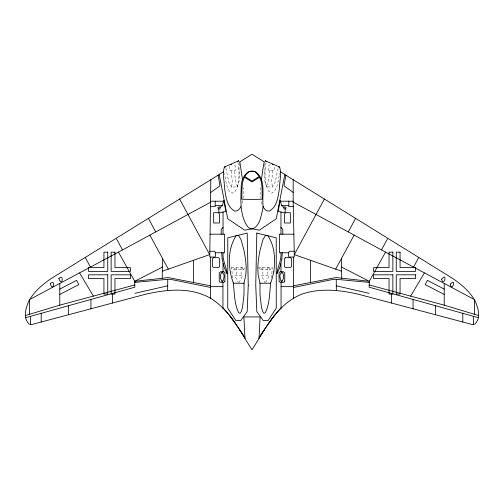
<?xml version="1.0" encoding="UTF-8"?>
<svg xmlns="http://www.w3.org/2000/svg" width="504" height="504" viewBox="0 0 504 504"><rect width="100%" height="100%" fill="white"/><g stroke="black" fill="none" stroke-linecap="round" stroke-linejoin="round"><path stroke-width="0.38" stroke-dasharray="2.52 1.89" d="M260.82 187.557L260.568 193.385L260.94 198.33M229.433 166.207L229.874 170.806L235.633 170.169L235.066 165.583L233.78 164.348M237.951 162.508L239.217 172.374L239.135 180.999L237.453 186.619L231.689 187.255L232.281 180.564L231.185 170.661M243.06 198.33L243.432 193.385L243.18 187.557M271.335 278L272.469 267.542L259.1 267.542M269.678 170.314L268.588 180.218L266.547 186.619L272.311 187.255L275.178 182.133L278.158 167.996M272.815 170.661L271.719 180.564L272.311 187.255M266.049 162.508L264.783 172.374L264.865 180.999L266.547 186.619M279.178 175.745L277.408 185.132L274.661 191.142L271.713 193.208L268.941 191.356C263.46 182.889 265.696 172.664 264.619 163.246M279.462 174.642L279.688 173.483M242.745 200.466L241.97 204.177M239.381 163.246C238.304 172.664 240.54 182.889 235.059 191.356L232.287 193.208L229.339 191.142L226.592 185.132L224.822 175.745M239.06 282.53L242.651 275.518L234.744 275.518L238.342 282.53M265.658 282.53L269.256 275.518L261.349 275.518L264.94 282.53M232.665 278L231.531 267.542L233.919 269.583L235.702 267.542M258.136 267.542L260.524 269.583L262.307 267.542M233.919 269.583L243.476 269.583L245.864 267.542M260.524 269.583L270.081 269.583L272.469 267.542M270.22 164.348L268.934 165.583L268.367 170.169L274.126 170.806L274.567 166.207M231.531 267.542L244.9 267.542M268.298 267.542L270.081 269.583M241.693 267.542L243.476 269.583M231.689 187.255L228.822 182.133L225.842 167.996M237.453 186.619L235.412 180.218L234.322 170.314M262.03 204.177L261.255 200.466M224.311 173.483L224.538 174.642M267.7 267.542L267.7 275.518M262.905 267.542L262.905 275.518M241.095 267.542L241.095 275.518M236.3 267.542L236.3 275.518"/><path stroke-width="0.76" d="M221.754 252.781L222.113 258.962M223.083 252.781C222.258 260.152 226.409 266.748 227.083 273.741L225.742 270.85A38.323 36.729 45.8 0 1 223.94 266.54L222.119 258.974M223.014 271.795L223.033 263.554M263.119 206.508C261.752 194.966 266.553 179.405 255.282 171.675C246.38 168.191 240.748 179.726 241.233 187.286C240.71 199.962 239.816 213.312 246.387 224.784C251.969 234.316 258.917 224.879 260.461 218.333C261.544 214.439 262.521 210.508 263.119 206.508C263.812 208.366 265.079 209.784 266.799 210.792L269.319 211.107C277.181 206.791 278.233 196.428 279.38 188.357C279.588 181.421 281.717 173.565 279.632 167.044L265.224 160.732M210.533 287.469L170.383 279.304L167.756 279.304L167.649 290.758M30.511 324.444L30.675 316.273M210.817 179.726L209.758 257.04L214.843 257.04L215.58 255.893L215.58 252.781L214.534 251.25L209.758 251.25M270.591 283.002C269.634 292.981 269.722 303.628 265.299 312.839L263.888 313.242L262.571 311.258L261.437 307.031L260.02 294.846L259.963 283.229L258.142 274.642L257.764 267.511L258.382 259.566L259.932 250.74L262.912 239.728L265.299 235.626L267.574 235.273C274.68 245.41 275.486 259.056 273.911 271.095M122.51 249.921L116.197 238.291L52.145 277.943C43.426 283.639 35.242 290.651 29.667 299.527L118.453 252.12L134.713 281.276L162.225 278.34L162.433 258.281M264.216 161.904L252 154.237L239.784 161.904M336.351 290.758L336.244 279.304L333.616 279.304L293.467 287.469M240.881 206.508L239.646 208.864L237.201 210.792L234.681 211.107C226.806 206.785 225.773 196.428 224.62 188.357C224.412 181.421 222.283 173.565 224.368 167.044L238.776 160.732M381.49 249.921L387.803 238.291L451.855 277.943C460.574 283.639 468.758 290.651 474.333 299.527L385.547 252.12L369.287 281.276L369.136 287.192L478.416 317.696M261.431 179.815C262.124 173.817 263.183 167.567 264.216 161.809M281.887 258.962L282.246 252.781M281.881 258.974L280.06 266.54A38.323 36.729 -45.8 0 1 278.258 270.85L276.916 273.741C277.591 266.748 281.742 260.152 280.917 252.781M273.892 271.221L272.456 277.553M285.869 175.197L284.029 185.825L293.183 192.421M220.053 207.39L222.44 205.544L223.789 200.365L225.849 211.352L219.794 212.814L218.786 211.378L218.786 208.946L217.955 208.127L217.955 207.352L219.404 206.785L220.053 207.39L220.053 208.946L218.786 208.946M233.409 283.002C234.366 292.981 234.278 303.628 238.701 312.839L240.112 313.242L241.429 311.258L242.563 307.031L243.98 294.846L244.037 283.229L245.858 274.642L246.236 267.511L245.618 259.566L244.068 250.74L241.088 239.728L238.701 235.626L236.426 235.273C228.306 247.338 227.884 263.724 231.544 277.553M272.292 278.126L270.585 283.229M29.093 300.478C25.994 307.679 22.441 317.722 29.093 324.053L31.267 324.652L144.976 294.386C166.729 289.29 191.419 286.776 211.428 298.803C230.233 310.766 240.251 331.657 252 349.763C265.394 328.734 277.736 303.169 302.683 293.845C320.928 287.866 340.66 290.046 359.024 294.386L472.733 324.652L474.907 324.053C481.559 317.722 478.006 307.679 474.907 300.478M237.913 161.494L238.537 160.808M413.507 267.183L418.748 257.45M324.381 199.036L294.311 254.608L294.242 257.04L289.157 257.04L288.42 255.893L288.42 252.781L289.466 251.25L294.242 251.25M348.283 231.916L355.629 218.345M335.689 269.142L354.129 235.078M369.287 284.974L410.634 296.125L424.343 273.023M259.056 338.43L259.056 337.901A311.176 298.261 -62.5 0 1 264.682 329.2L266.288 326.825M267.044 325.723L268.582 323.505A322.478 319.53 -32.9 0 1 274.655 315.12L281.068 307.786M281.919 281.15C283.645 279.298 283.96 276.494 283.298 274.113L282.36 272.872L281.093 272.872L280.205 274.151L279.865 276.457L280.583 280.287L281.919 281.15L281.919 282.196M223.045 227.323L221.187 229.446L221.187 234.19M285.214 208.946L286.045 208.127L286.045 207.352L284.596 206.785L283.947 207.39L283.947 208.946L285.214 208.946L285.214 211.378L284.206 212.814L278.151 211.352L280.211 200.365L281.56 205.544L283.947 207.39M210.817 192.421L219.971 185.825L218.131 175.197M222.081 281.15L223.417 280.287L224.135 276.457L223.795 274.151L222.913 272.878L221.64 272.872L220.702 274.113C220.04 276.494 220.355 279.298 222.081 281.15L222.081 282.196M210.722 206.672L215.195 206.659L215.195 201.209M219.29 174.46L223.707 171.707M116.808 237.913L219.19 174.542L227.751 218.793L244.705 230.196L252 228.784L259.295 230.196L276.249 218.793L284.81 174.542L387.192 237.913M118.453 252.12L210.817 202.091M59.781 289.069L76.602 280.363L78.794 284.596L59.781 294.437M162.433 267.082L134.713 281.276L134.864 287.192L25.584 317.696M230.649 164.6L231.613 164.398M162.433 271.209L209.689 254.608L179.619 199.036M224.368 167.044L225.332 167.038M25.313 315.561L59.781 305.147L134.713 284.974M278.668 167.038L279.632 167.044M134.864 293.322L167.687 285.818M293.467 285.818L335.992 277.553L369.287 281.276L341.567 267.082M162.225 278.34L168.008 277.553L210.533 285.818M134.713 282.41L167.756 279.304M210.817 201.209L223.568 201.209M280.432 201.209L293.183 201.209M215.195 205.544L222.44 205.544M281.56 205.544L288.805 205.544M293.278 206.672L288.805 206.659L288.805 201.209M210.13 234.19L224.532 234.19L224.532 252.781L215.58 252.781M293.87 234.19L279.468 234.19L279.468 252.781L288.42 252.781M233.232 283.229L244.037 283.229M259.963 283.229L270.768 283.229M210.533 286.663L222.932 286.663M281.068 286.663L293.467 286.663M336.244 279.304L369.287 282.41M272.387 164.398L273.351 164.6M336.313 285.818L369.136 293.322M410.634 296.125L444.219 305.147L478.687 315.561M341.775 278.34L341.567 271.209L294.311 254.608L293.183 202.091L293.183 179.726M444.219 289.069L427.398 280.363L425.206 284.596L444.219 294.437M293.183 202.091L385.547 252.12M265.463 160.808L266.087 161.494M280.293 171.707L284.71 174.46M222.932 307.786L229.345 315.12A310.628 296.591 62.6 0 1 235.418 323.505L236.956 325.723M280.955 227.323L282.813 229.446L282.813 234.19M239.816 161.86L242.569 179.815M237.712 326.825L239.318 329.2A311.176 298.261 62.5 0 1 244.944 337.901L244.944 338.43M79.657 273.023L93.366 296.125M148.371 218.345L155.717 231.916M149.871 235.078L168.311 269.142M85.252 257.45L90.493 267.183M233.415 283.229L231.708 278.126M473.325 316.273L473.489 324.444M280.967 263.554L280.986 271.795M474.428 299.685L474.428 314.269M462.798 313.337L462.798 322.006M444.219 283.733L444.219 305.147M435.639 305.752L435.639 314.779M413.078 299.458L413.078 308.776M391.633 293.473L391.633 303.068M341.567 258.281L341.567 271.209M310.558 260.316L310.558 282.41M293.467 257.04L293.467 298.362M281.919 271.795L281.919 272.872M281.068 282.196L281.068 308.24M280.955 212.026L280.955 234.19M223.045 212.026L223.045 234.19M222.932 282.196L222.932 308.24M222.081 271.795L222.081 272.872M210.533 257.04L210.533 298.362M193.442 260.316L193.442 282.41M112.367 293.473L112.367 303.068M90.922 299.458L90.922 308.776M68.361 305.752L68.361 314.779M59.781 283.733L59.781 305.147M41.202 313.337L41.202 322.006M29.572 299.685L29.572 314.269M264.682 329.2A319.706 315.019 -50.6 0 0 259.056 337.901L260.077 316.94L243.923 316.94L244.944 337.901A319.706 315.019 50.6 0 0 239.318 329.2M268.582 323.505A310.628 296.591 -62.6 0 1 274.655 315.12M229.345 315.12A322.478 319.53 32.9 0 1 235.418 323.505M256.807 233.081L255.749 285.132L256.807 311.598L263.145 320.468L268.191 320.468L276.249 308.139L276.249 237.793L256.807 233.081M50.242 283.613C53.273 293.114 56.089 278.334 50.242 283.613M58.848 278.466C62.042 288.118 64.569 273.086 58.848 278.466M248.252 285.132L247.193 311.598L240.855 320.468L235.809 320.468L227.751 308.139L227.751 237.793L247.193 233.081L248.252 285.132M241.958 187.337L241.775 199.206L242.941 199.256A12.814 0.422 0 0 0 261.059 199.256L262.225 199.206L262.042 187.337L261.293 181.761L259.573 177.213L252 181.944L244.427 177.213L242.708 181.761L241.958 187.337M441.649 279.14C443.514 287.91 448.138 271.524 441.649 279.14M450.255 284.281C452.031 292.969 456.794 276.734 450.255 284.281M245.58 175.172L244.799 176.545L252 181.005L259.201 176.545L255.956 172.368L253.903 171.423L249.581 171.53L248.044 172.368L245.58 175.172M284.741 281.15L284.111 282.196L279.934 282.196L279.065 281.15L279.065 272.582L280.054 271.795L283.462 271.795L284.741 272.84L284.741 281.15M224.935 281.15L224.066 282.196L219.889 282.196L219.259 281.15L219.259 272.84L220.538 271.795L223.946 271.795L224.935 272.582L224.935 281.15M285.692 212.701L284.596 213.942L284.596 222.995L290.348 222.995L290.348 212.701L285.692 212.701M285.491 257.657L284.344 258.848L284.344 266.635L285.151 267.347L290.506 267.347L291.52 266.635L291.52 258.703L290.506 257.657L285.491 257.657M213.494 257.657L212.48 258.703L212.48 266.635L213.494 267.347L218.849 267.347L219.656 266.635L219.656 258.848L218.509 257.657L213.494 257.657M218.308 212.701L213.652 212.701L213.652 222.995L219.404 222.995L219.404 213.942L218.308 212.701M107.743 252.157L103.937 252.157L103.937 267.599L88.49 267.599L88.49 271.41L107.743 271.41L107.743 252.157M114.956 252.157L111.145 252.157L111.145 271.41L130.397 271.41L130.397 267.599L114.956 267.599L114.956 252.157M392.855 252.157L389.044 252.157L389.044 267.599L373.603 267.599L373.603 271.41L392.855 271.41L392.855 252.157M400.063 252.157L396.257 252.157L396.257 271.41L415.51 271.41L415.51 267.599L400.063 267.599L400.063 252.157M107.743 274.812L88.49 274.812L88.49 278.618L103.937 278.618L103.937 294.065L107.743 294.065L107.743 274.812M130.397 274.812L111.145 274.812L111.145 294.065L114.956 294.065L114.956 278.618L130.397 278.618L130.397 274.812M392.855 274.812L373.603 274.812L373.603 278.618L389.044 278.618L389.044 294.065L392.855 294.065L392.855 274.812M415.51 274.812L396.257 274.812L396.257 294.065L400.063 294.065L400.063 278.618L415.51 278.618L415.51 274.812"/></g></svg>
